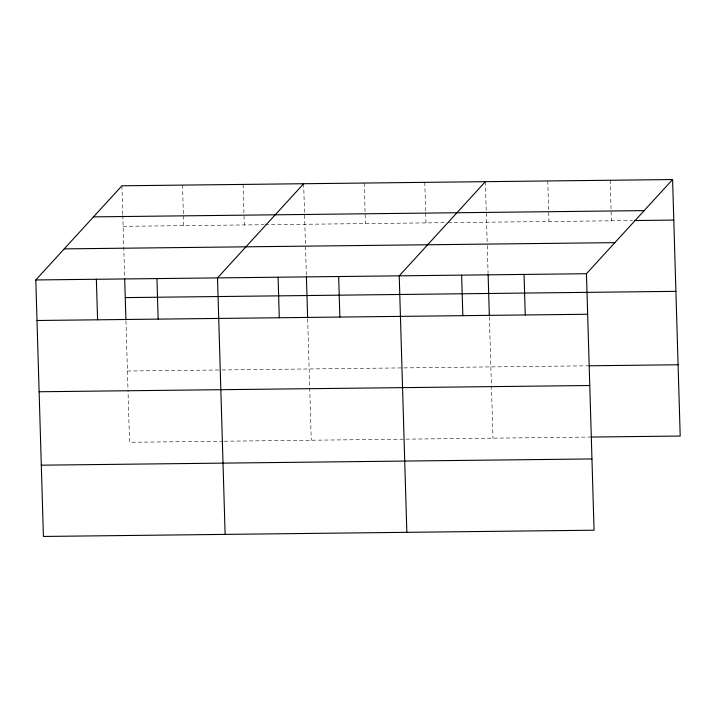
<?xml version="1.0" encoding="UTF-8"?>
<svg xmlns="http://www.w3.org/2000/svg" width="716" height="716" viewBox="0 0 716 716"><rect width="100%" height="100%" fill="white"/><g stroke="black" fill="none" stroke-linecap="round" stroke-linejoin="round"><path stroke-width="0.54" stroke-dasharray="3.58 2.69" d="M123.143 226.328L264.106 224.726M265.206 224.717L446.927 222.658M448.028 222.64L632.559 220.555M127.439 371.022L221.047 369.957M222.148 369.948L402.759 367.899M403.86 367.89L587.818 365.804M223.159 441.226L129.551 442.282L127.994 389.952M224.26 441.208L404.871 439.168M405.981 439.15L589.93 437.064M610.184 180.253L611.383 220.796M547.776 180.96L548.975 221.504M485.367 181.667L487.229 244.478M487.265 245.588L488.088 273.431M489.377 316.839L491.391 384.716M491.427 385.835L492.975 438.165M424.794 182.356L425.671 211.936M425.707 213.037L426.002 222.891M364.22 183.045L365.429 223.58M303.656 183.726L306.376 275.49M307.665 318.897L311.263 440.224M243.082 184.415L244.281 224.949M182.508 185.104L183.386 214.684M183.421 215.776L183.717 225.638M121.935 185.793L122.785 214.272M122.812 215.373L124.665 277.548M125.953 320.956L127.967 388.833"/><path stroke-width="1.07" d="M672.584 179.546L586.449 273.718L594.065 530.207L43.416 536.454L35.8 279.956L121.935 185.793L672.584 179.546L680.2 436.044L591.049 437.055M303.656 183.726L217.512 277.897L225.128 534.396M485.367 181.667L399.233 275.839L406.84 532.337M93.51 216.867L644.158 210.62M634.788 220.528L673.792 220.081M64.225 248.882L614.874 242.643M35.8 279.956L586.449 273.718M125.255 297.596L675.904 291.349M36.999 320.491L587.648 314.252M588.928 365.786L678.088 364.775M39.12 391.759L589.769 385.521M41.295 465.185L591.944 458.947M524.04 274.425L525.249 314.959M488.124 274.541L489.341 315.72M461.632 275.132L462.84 315.666M338.659 276.519L339.858 317.063M306.412 276.6L307.629 317.788M278.085 277.208L279.285 317.743M156.947 278.587L158.147 319.121M124.691 278.658L125.918 319.846M96.374 279.267L97.573 319.801"/></g></svg>
